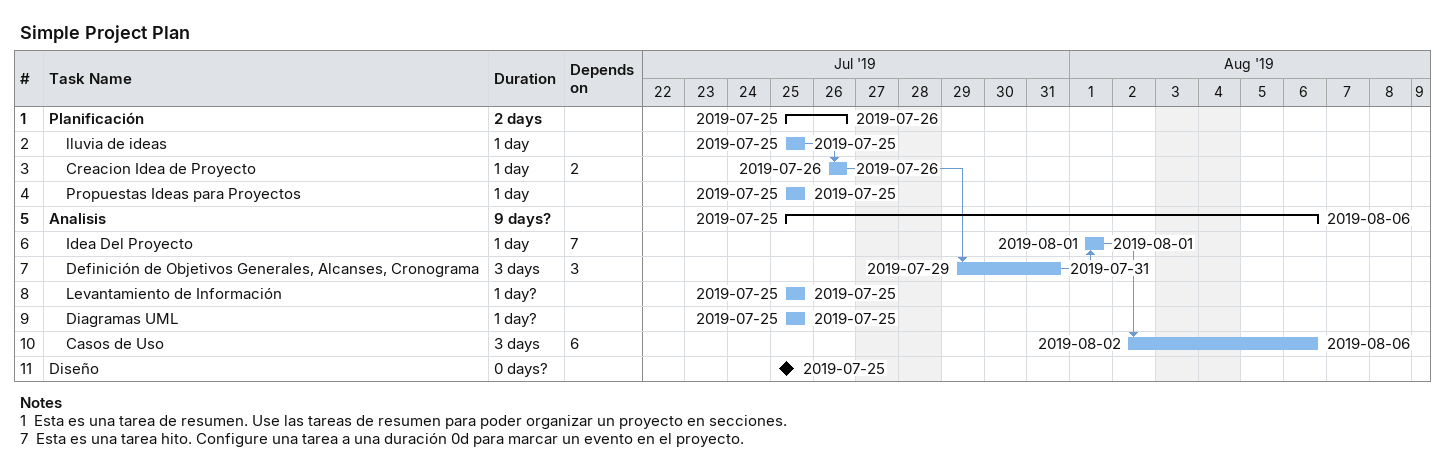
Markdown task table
Simple Project Plan

| ID | Level | Task | Duration | Start | Finish | Predecessors |
|---|---|---|---|---|---|---|
| 1 | 1 | **Planificación** | 2d | 2019-07-25 | 2019-07-26 |  |
| 2 | 2 | lluvia de ideas | 1d | 2019-07-25 | 2019-07-25 |  |
| 3 | 2 | Creacion Idea de Proyecto | 1d | 2019-07-26 | 2019-07-26 | 2 |
| 4 | 2 | Propuestas Ideas para Proyectos | 1d | 2019-07-25 | 2019-07-25 |  |
| 5 | 1 | **Analisis** | 9d? | 2019-07-25 | 2019-08-06 |  |
| 6 | 2 | Idea Del Proyecto | 1d | 2019-08-01 | 2019-08-01 | 7 |
| 7 | 2 | Definición de Objetivos Generales, Alcanses, Cronograma | 3d | 2019-07-29 | 2019-07-31 | 3 |
| 8 | 2 | Levantamiento de Información | 1d? | 2019-07-25 | 2019-07-25 |  |
| 9 | 2 | Diagramas UML | 1d? | 2019-07-25 | 2019-07-25 |  |
| 10 | 2 | Casos de Uso | 3d | 2019-08-02 | 2019-08-06 | 6 |
| 11 | 1 | Diseño | 0d? | 2019-07-25 | 2019-07-25 |  |

Notes
- 1: Esta es una tarea de resumen. Use las tareas de resumen para poder organizar un proyecto en secciones.
- 7: Esta es una tarea hito. Configure una tarea a una duración 0d para marcar un evento en el proyecto.
